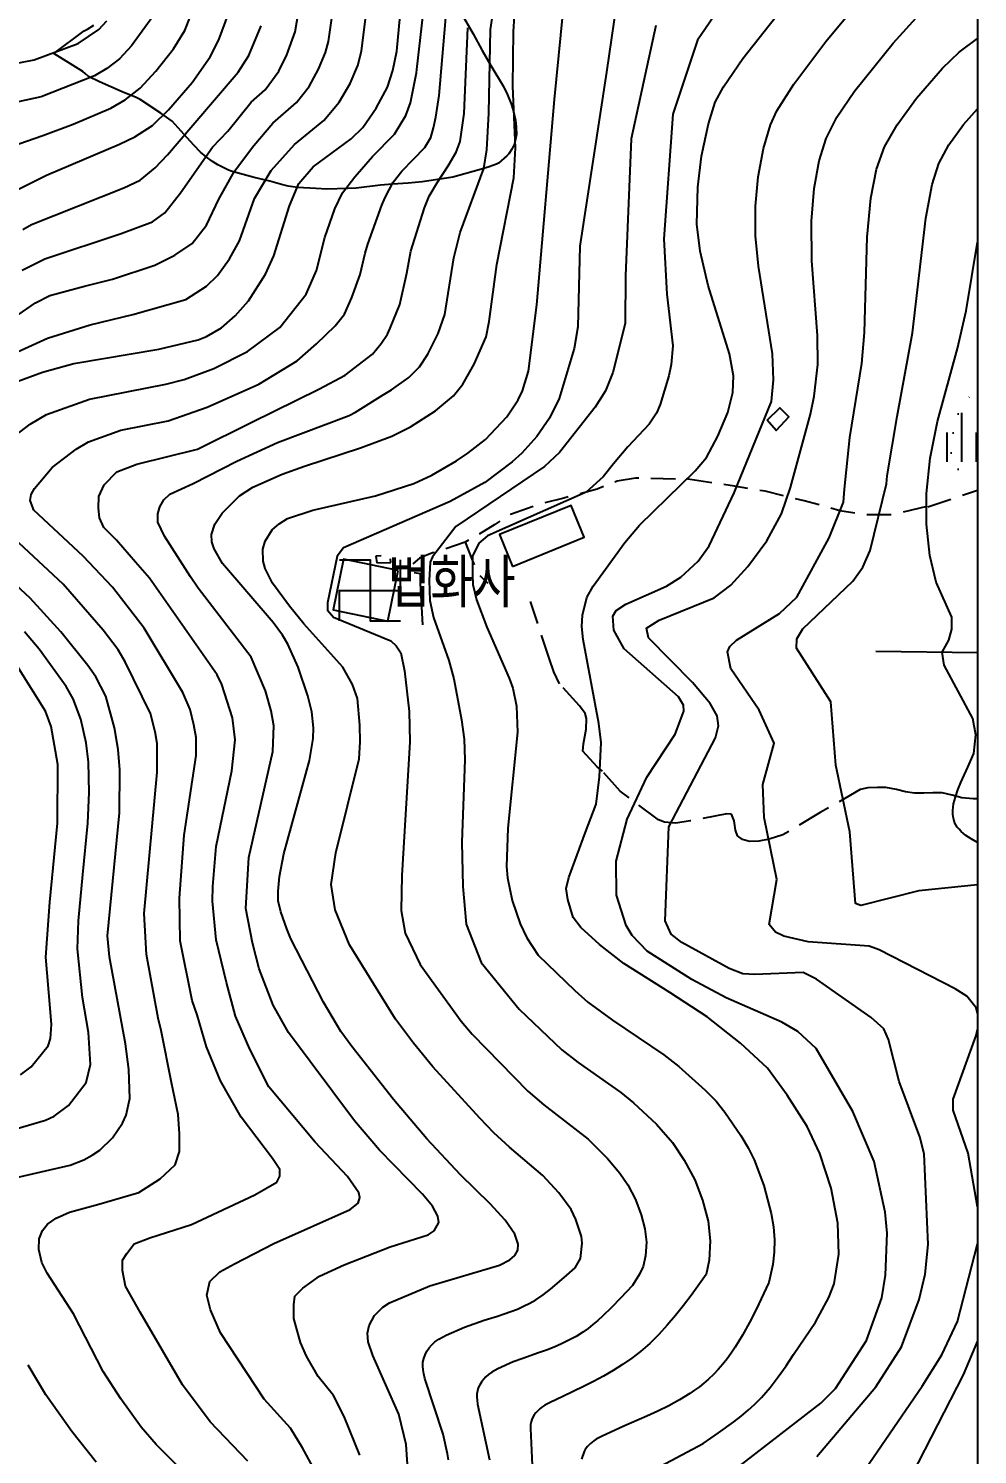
# Model space of a CAD drawing. Extents: x 197794 to 200030, y 561152 to 563931.
# Drawn here: x 199805.6 to 200000, y 562706 to 562998.3 of the extents above; entities that cross this region are included whole.
import ezdxf

# ---------------------------------------------------------------- set-up
doc = ezdxf.new("R2010")
doc.units = 0
doc.linetypes.add('5M2P5', pattern=[7.5, 5, -2.5])
doc.linetypes.add('AM4', pattern=[4, 0, -4])
for name, color, linetype in [('A0023119', 1, '5M2P5'), ('B0014111', 7, 'CONTINUOUS'), ('B0014116', 7, '5M2P5'), ('B0014423', 7, 'CONTINUOUS'), ('D0015212', 3, 'CONTINUOUS'), ('D0025111', 3, 'AM4'), ('E0022112', 5, 'CONTINUOUS'), ('F0017111', 30, 'CONTINUOUS'), ('F0017114', 7, 'CONTINUOUS'), ('F0047224', 7, 'CONTINUOUS'), ('G0037213', 32, 'CONTINUOUS'), ('H0017334', 7, 'CONTINUOUS'), ('H0049140', 7, 'CONTINUOUS')]:
    doc.layers.add(name, color=color, linetype=linetype)
doc.styles.add('NGSW', font='romans.shx', dxfattribs={"bigfont": 'ngsw.shx'})

# ---------------------------------------------------------------- blocks, each defined once
blk = doc.blocks.new('B0014423')
at = {"layer": 'B0014423'}
for points in [[(-6.25, -6.25), (-6.25, 0), (6.25, 0), (6.25, 6.25)], [(-6.25, 6.25), (0, 6.25), (0, -6.25), (6.25, -6.25)]]:
    blk.add_lwpolyline(points, dxfattribs=at)
blk = doc.blocks.new('D0015212')
at = {"layer": 'D0015212'}
for p, q in [((-0.077, -4.058), (-0.077, 5.942)), ((-3.077, -4.058), (-3.077, 1.942)), ((2.923, -4.058), (2.923, 1.942))]:
    blk.add_line(p, q, dxfattribs=at)

msp = doc.modelspace()

# ---------------------------------------------------------------- linework, layer by layer
at = {"layer": 'A0023119', "flags": 128}
for points in [[(199989.61, 562900.36), (199982.53, 562898.63), (199977.06, 562898.65), (199971.79, 562899.48), (199964.47, 562901.52), (199956.51, 562903.49), (199950.23, 562904.5), (199941.14, 562905.91), (199929.9, 562906.18), (199926.15, 562905.52), (199922.07, 562903.92), (199915.22, 562902.07), (199910.64, 562900.93), (199904.29, 562898.7), (199901.13, 562896.68), (199897.66, 562894.54), (199895.02, 562893.01), (199890.34, 562891.39), (199888.32, 562890.82), (199885.66, 562889.79), (199883.61, 562887.96)], [(199989.8, 562900.26), (200000, 562903.72)], [(199895.02, 562893.01), (199896.41, 562889.57), (199897.59, 562886.59), (199899.68, 562884.6)]]:
    msp.add_lwpolyline(points, dxfattribs=at)
at = {"layer": 'A0023119'}
msp.add_lwpolyline([(200000, 562840.391), (199999.149, 562840.388), (199996.78, 562840.615), (199994.802, 562841.158), (199992.781, 562841.623), (199990.841, 562841.677), (199989.04, 562841.565), (199987.074, 562841.558), (199985.228, 562841.848), (199983.4, 562842.322), (199981.205, 562842.725), (199979.509, 562842.745), (199977.56, 562842.694), (199975.988, 562842.321), (199967.754, 562837.597), (199960.105, 562833.015), (199957.32, 562832.139), (199955.207, 562831.729), (199953.319, 562831.705), (199951.831, 562832.075), (199950.858, 562832.858), (199950.426, 562834.028), (199950.139, 562835.88), (199949.601, 562837.25), (199948.622, 562837.343), (199941.119, 562835.882), (199938.218, 562835.443), (199935.858, 562835.609), (199934.623, 562836.12), (199926.77, 562841.982), (199923.154, 562846.103), (199922.084, 562846.973), (199919.153, 562850.17), (199919.296, 562851.692), (199919.792, 562854.727), (199919.88, 562856.921), (199919.64, 562857.934), (199918.428, 562859.468), (199914.356, 562864.007), (199913.184, 562866.476), (199912.221, 562869.243), (199908.446, 562880.872)], dxfattribs=at)
at = {"layer": 'B0014111'}
msp.add_lwpolyline([(199956.928, 562918.054), (199959.534, 562920.595), (199961.324, 562918.706), (199958.754, 562915.956)], close=True, dxfattribs=at)
at = {"layer": 'B0014111', "flags": 128}
for points in [[(199904.71, 562888.06), (199919.42, 562894.06), (199916.75, 562900.59), (199902.05, 562894.6)], [(199881.33, 562887.24), (199870.11, 562889.56), (199867.96, 562879.17), (199879.18, 562876.85)]]:
    msp.add_lwpolyline(points, close=True, dxfattribs=at)
at = {"layer": 'B0014116', "flags": 128}
msp.add_lwpolyline([(199876.75, 562890.18), (199876.91, 562888.81), (199879.82, 562888.9), (199879.63, 562890.31)], close=True, dxfattribs=at)
at = {"layer": 'D0025111', "flags": 128}
msp.add_lwpolyline([(200000, 562907.28), (199997.52, 562907.34), (199994.92, 562908.52), (199994.55, 562911.9), (199995.46, 562918.4), (199999.97, 562925.37), (200000, 562925.37)], dxfattribs=at)
at = {"layer": 'E0022112', "flags": 128}
msp.add_lwpolyline([(199979.16, 562870.69), (200000, 562870.44)], dxfattribs=at)
at = {"layer": 'F0017111'}
for points, elevation in [([(199929.02, 563024.2), (199923.97, 562989.37), (199918.52, 562953.74), (199918.09, 562937.2), (199917.38, 562932.71), (199914.3, 562922.49), (199912.31, 562918.47), (199909.7, 562914.73), (199906.62, 562911.3), (199904.68, 562909.52), (199899.06, 562905.26), (199891.96, 562901.4), (199870.08, 562891.87), (199868.83, 562890.16), (199866.8, 562880.63), (199866.8, 562879.07), (199868.05, 562877.67), (199879.77, 562872.79), (199880.87, 562871.82), (199881.82, 562870.32), (199882.63, 562866.63), (199883.53, 562858.3), (199883.7, 562852.11), (199883.42, 562847.45), (199882.02, 562824.7), (199881.88, 562817.53), (199882.72, 562812.89), (199885.81, 562806.43), (199894.21, 562794.85), (199896.44, 562792.18), (199907.86, 562780.46), (199911.17, 562777.67), (199920.23, 562770.64), (199924.22, 562766.67), (199926.73, 562763.67), (199928.35, 562761.28), (199929.9, 562758.27), (199931.09, 562755.12), (199931.84, 562752.26), (199932.15, 562749.56), (199931.96, 562746.7), (199931.53, 562744.55), (199930.75, 562742.99), (199929.31, 562740.64), (199926.837, 562738.017), (199925.009, 562736.149), (199923.144, 562734.337), (199922.187, 562733.47), (199921.207, 562732.638), (199920.2, 562731.848), (199919.162, 562731.107), (199917.754, 562730.222), (199916.293, 562729.42), (199914.785, 562728.69), (199913.239, 562728.02), (199911.662, 562727.397), (199910.062, 562726.81), (199906.823, 562725.697), (199904.874, 562724.981), (199901.743, 562723.577), (199900.465, 562722.883), (199899.793, 562722.398), (199899.255, 562721.916), (199898.779, 562721.405), (199898.358, 562720.859), (199898, 562720.281), (199897.719, 562719.675), (199897.527, 562719.049), (199897.428, 562718.409), (199897.412, 562717.764), (199897.459, 562717.115), (199897.579, 562716.327), (199899.992, 562704.892)], 265), ([(199956.8, 563016.63), (199942.66, 562995.93), (199937.61, 562980.79), (199935.76, 562955.21), (199936.37, 562943.89), (199937.55, 562933.26), (199937.21, 562929.48), (199936.73, 562927.14), (199935, 562921.27), (199934.25, 562919.49), (199932.76, 562917.23), (199928.36, 562912.61), (199925.43, 562909.13), (199923.3, 562906.41), (199919.81, 562903.32), (199899.62, 562894.33), (199897.81, 562892.84), (199896.52, 562890.19), (199896.52, 562886.42), (199896.57, 562884.35), (199897.35, 562881.19), (199899.45, 562875.61), (199904.06, 562865.15), (199904.79, 562863.1), (199905.56, 562859.44), (199905.77, 562854.11), (199903.76, 562834.41), (199903.49, 562826.56), (199903.69, 562824.25), (199904.65, 562819.59), (199906.31, 562814.8), (199907.67, 562811.94), (199910, 562808.39), (199917.49, 562801.14), (199920.16, 562798.72), (199925.24, 562795.01), (199935.74, 562787.94), (199938.78, 562785.57), (199944.22, 562780.72), (199946.43, 562778.42), (199948.25, 562776.18), (199951.5, 562771.41), (199953, 562768.87), (199954.23, 562766.42), (199956.26, 562761.15), (199957.76, 562755.44), (199958.19, 562752.65), (199958.38, 562750.02), (199958.33, 562747.48), (199958.07, 562744.92), (199957.26, 562741.24), (199954.671, 562735.756), (199953.312, 562733.08), (199951.878, 562730.486), (199951.124, 562729.227), (199950.342, 562727.998), (199949.528, 562726.802), (199948.679, 562725.644), (199947.791, 562724.526), (199946.863, 562723.451), (199945.89, 562722.423), (199944.869, 562721.445), (199943.962, 562720.655), (199943.021, 562719.902), (199942.048, 562719.182), (199941.044, 562718.494), (199938.958, 562717.202), (199936.779, 562716.007), (199934.527, 562714.889), (199932.22, 562713.829), (199927.513, 562711.807), (199923.092, 562709.782), (199921.901, 562709.15), (199921.415, 562708.817), (199920.683, 562708.227), (199920.375, 562707.935), (199920.095, 562707.634), (199919.847, 562707.323), (199919.633, 562706.998), (199919.442, 562706.612), (199918.895, 562705.066)], 255), ([(199891.599, 562704.88), (199891.438, 562706.129), (199890.531, 562710.159), (199886.793, 562721.561), (199886.537, 562722.524), (199886.392, 562723.322), (199886.329, 562724.12), (199886.373, 562724.918), (199886.536, 562725.702), (199886.819, 562726.46), (199887.203, 562727.181), (199887.671, 562727.86), (199888.212, 562728.492), (199888.835, 562729.084), (199889.621, 562729.672), (199891.134, 562730.496), (199894.862, 562732.129), (199898.924, 562733.542), (199901.682, 562734.381), (199904.393, 562735.3), (199905.717, 562735.816), (199907.012, 562736.382), (199908.272, 562737.008), (199909.492, 562737.706), (199911.024, 562738.733), (199912.495, 562739.865), (199915.34, 562742.302), (199917.55, 562744.25), (199918.67, 562746.21), (199919.03, 562749.32), (199918.88, 562750.67), (199917.73, 562754.2), (199916.78, 562756.22), (199914.21, 562759.64), (199910.96, 562763.18), (199904.14, 562769.01), (199900.91, 562771.97), (199898, 562774.93), (199888.37, 562785.47), (199884.43, 562790.36), (199880.75, 562795.28), (199879.86, 562796.69), (199871.33, 562810.5), (199868.38, 562817.67), (199867.54, 562822.87), (199868.52, 562829.38), (199873.28, 562848.59), (199873.53, 562852.11), (199873.46, 562855.51), (199872.95, 562861.02), (199871.97, 562863.85), (199869.93, 562867.38), (199861.99, 562876.33), (199859.03, 562879.89), (199855.55, 562884.63), (199854.05, 562887.62), (199853.61, 562889.17), (199853.56, 562891.59), (199854.03, 562893.22), (199855.48, 562895.55), (199856.9, 562896.83), (199858.64, 562897.87), (199863.78, 562899.57), (199876.66, 562902.53), (199884.51, 562905.08), (199888.21, 562906.79), (199893.23, 562909.72), (199895.6, 562911.27), (199899.17, 562914.09), (199903.55, 562918.73), (199905.87, 562922.19), (199906.77, 562924.04), (199908.01, 562928.08), (199909.69, 562941.72), (199913.36, 562983.82), (199916.39, 563015.12)], 270), ([(199951.062, 562703.478), (199967.922, 562716.488), (199970.894, 562719.542), (199977.235, 562729.357), (199980.404, 562738.101), (199981.155, 562742.775), (199981.494, 562751.391), (199981.081, 562755.71), (199978.84, 562766.065), (199974.459, 562776.315), (199966.916, 562789.207), (199963.161, 562792.744), (199959.883, 562794.653), (199948.533, 562799.637), (199941.483, 562803.393), (199932.306, 562809.182), (199929.256, 562812.372), (199928.011, 562814.429), (199926.026, 562820.659), (199925.935, 562827.632), (199928.238, 562836.242), (199932.284, 562844.885), (199938.048, 562853.669), (199939.809, 562858.422), (199939.756, 562859.633), (199938.739, 562861.35), (199927.59, 562871.148), (199925.5, 562874.99), (199925.275, 562877.837), (199925.973, 562878.997), (199927.957, 562880.313), (199936.272, 562884.045), (199939.25, 562885.897), (199942.794, 562889.155), (199945.017, 562892.272), (199950.152, 562903.164), (199957.78, 562921.91), (199958.19, 562926.3), (199958.01, 562931.64), (199955.14, 562949.6), (199954.51, 562955.82), (199954.5, 562961.93), (199955.06, 562967.96), (199956.14, 562973.75), (199957.57, 562978.63), (199958.88, 562981.5), (199962.34, 562986.95), (199968.94, 562995.68), (199981.77, 563011.22)], 245), ([(199873.44, 562705.88), (199870.23, 562713.82), (199868.02, 562718.09), (199864.93, 562722.01), (199862.5, 562726.15), (199861.32, 562728.93), (199859.94, 562733.9), (199859.94, 562736.68), (199860.11, 562738.48), (199861.75, 562740.12), (199865.19, 562742.58), (199870.26, 562744.87), (199879.68, 562748.58), (199887.46, 562751.05), (199888.7, 562751.86), (199889.65, 562753.57), (199889.41, 562754.89), (199888.33, 562756.88), (199886.31, 562759.36), (199877.45, 562768.39), (199872.37, 562774.38), (199858.8, 562792.52), (199855.69, 562798.11), (199852.81, 562805.55), (199851.43, 562810.91), (199850.07, 562817.96), (199850.67, 562828.39), (199855.63, 562850.12), (199855.82, 562855.39), (199855.3, 562858.46), (199854.1, 562862.55), (199851.17, 562869.44), (199840.31, 562883.63), (199838.77, 562885.95), (199833.42, 562894.28), (199832.06, 562897.15), (199832.06, 562898.87), (199832.49, 562900.3), (199833.28, 562901.73), (199834.5, 562902.88), (199839.3, 562905.1), (199848.21, 562909.66), (199856.56, 562913.46), (199871.29, 562919.04), (199872.59, 562919.68), (199878.22, 562923.25), (199879.95, 562924.26), (199883.47, 562926.81), (199885.69, 562929), (199887.41, 562931.58), (199889.48, 562935.83), (199890.85, 562939.69), (199892.69, 562951.35), (199894.02, 562956.55), (199898.84, 562969.62), (199899.49, 562973.5), (199899.89, 562981), (199900.23, 562998.11), (199901.92, 563009.51)], 280), ([(199799.35, 562912.26), (199805.89, 562917.21), (199809.21, 562919.19), (199818.07, 562922.37), (199833.66, 562925.41), (199837.42, 562926.41), (199843.51, 562928.65), (199850.42, 562932.1), (199857.02, 562937.02), (199862.46, 562943.89), (199864.57, 562948.72), (199866.25, 562955.47), (199868.3, 562961.4), (199869.87, 562964.64), (199872.41, 562967.93), (199876.05, 562972.12), (199880.58, 562976.71), (199882.88, 562980.49), (199883.82, 562983.13), (199885.06, 562989.24), (199885.14, 562989.93), (199886.91, 563005.52)], 295), ([(199800.13, 562930.65), (199809.45, 562934.83), (199818.17, 562937.61), (199826.93, 562939.74), (199837.78, 562942.8), (199842.04, 562945.51), (199844.25, 562947.73), (199846.75, 562951.14), (199848.81, 562954.81), (199851.83, 562963.5), (199855.28, 562969.26), (199860.06, 562974.58), (199866.04, 562979.46), (199869.24, 562983.24), (199871.47, 562987.09), (199873.05, 562990.74), (199873.82, 562993.7), (199875.32, 563005.84)], 305), ([(199803.42, 562939.64), (199807.02, 562942.14), (199809.91, 562943.63), (199817.02, 562945.5), (199822.77, 562946.97), (199831.44, 562949.8), (199835.51, 562951.85), (199839.12, 562954.3), (199842, 562958.02), (199844.55, 562963.34), (199847.74, 562969.08), (199851.72, 562974.33), (199855.63, 562978.91), (199860.44, 562983.17), (199863.06, 562986.44), (199864.99, 562990.02), (199866.44, 562993.45), (199867.01, 562995.68), (199868.52, 563006.23)], 310), ([(199803.54, 562974.69), (199808.49, 562976.4), (199814.72, 562978.73), (199822.42, 562982.02), (199825.38, 562983.73), (199828.4, 562986.11), (199831.66, 562989.62), (199835.26, 562994.18), (199837.62, 562997.91), (199840.77, 563006.11)], 330), ([(199804.24, 562948.81), (199808.89, 562951.15), (199824.53, 562956.3), (199830.98, 562958.71), (199833.51, 562960.58), (199836.71, 562964.63), (199843.24, 562974), (199846.38, 562977.31), (199851.2, 562983.23), (199854.07, 562985.8), (199856.88, 562989.63), (199858.51, 562992.95), (199860.21, 562997.65), (199861.73, 563006.63)], 315), ([(199831.59, 563001.54), (199826.64, 562994.77), (199824.19, 562992.14), (199821.61, 562990.15), (199819.08, 562988.66), (199808.15, 562984.31), (199801.89, 562982.96)], 335), ([(199850.5, 562704.65), (199842.8, 562712.71), (199837.14, 562720.3), (199828.44, 562735.19), (199825.4, 562740.52), (199824.79, 562743.71), (199824.79, 562745.84), (199825.7, 562747.21), (199827.23, 562749.19), (199830.42, 562750.41), (199838.95, 562753.15), (199851.9, 562759.24), (199856.47, 562761.83), (199857.08, 562763.05), (199857.08, 562764.42), (199855.56, 562766.65), (199849.16, 562775.13), (199844.9, 562782.59), (199842, 562789.6), (199840.08, 562796.11), (199839.12, 562799.1), (199836.61, 562811.29), (199836.47, 562820.06), (199837.42, 562832.98), (199839.88, 562849.28), (199839.89, 562852.96), (199839.44, 562855.6), (199838.65, 562858.75), (199837.19, 562862.2), (199829.25, 562875.41), (199822.77, 562883.83), (199816.77, 562890.17), (199806.63, 562899.63), (199805.9, 562901.61), (199806.07, 562902.81), (199806.77, 562904.04), (199810.43, 562908.32), (199815.35, 562912.1), (199817.85, 562913.58), (199824.49, 562915.97), (199834.16, 562917.9), (199842.15, 562920.7), (199852.73, 562925.41), (199860.59, 562930.22), (199864.57, 562933.68), (199868.36, 562937.41), (199870.29, 562939.78), (199871.82, 562943.21), (199873.54, 562947.9), (199874.56, 562952.31), (199875.06, 562954.1), (199877.98, 562962.13), (199878.63, 562963.67), (199880.28, 562966.87), (199882.07, 562969.08), (199884.46, 562971.54), (199886.78, 562973.98), (199887.97, 562975.99), (199888.52, 562977.97), (199889.04, 562980.18), (199889.72, 562984.63), (199891.28, 563002.98)], 290), ([(199967.072, 562705.602), (199979.186, 562719.904), (199984.401, 562728.074), (199988.032, 562737.769), (199989.261, 562742.963), (199989.915, 562749.019), (199989.104, 562767.612), (199988.207, 562771.098), (199983.97, 562782.485), (199981.781, 562791.055), (199980.782, 562793.257), (199978.231, 562795.605), (199967.049, 562803.479), (199964.296, 562804.843), (199954.368, 562804.406), (199951.907, 562804.562), (199949.109, 562805.639), (199939.416, 562810.962), (199937.242, 562812.681), (199936.008, 562815.413), (199936.751, 562834.684), (199946.353, 562852.916), (199946.945, 562855.371), (199946.664, 562857.446), (199945.202, 562859.948), (199941.635, 562864.245), (199932.614, 562873.455), (199932.206, 562875.416), (199934.756, 562877.054), (199946.056, 562881.628), (199949.455, 562884.236), (199952.981, 562888.045), (199956.851, 562893.315), (199959.852, 562898.871), (199961.672, 562904.214), (199965.786, 562919.28), (199966.53, 562922.98), (199967.28, 562929.48), (199967.25, 562935.39), (199966.07, 562950.74), (199966, 562958.82), (199966.57, 562965.57), (199967.59, 562971.19), (199969.02, 562975.83), (199971.19, 562980.14), (199974.83, 562985.51), (199982.7, 562995.34), (199988.14, 563001.3)], 240), ([(199798.24, 562990.31), (199806.68, 562991.93), (199815.75, 562995.3), (199819.99, 562998.16), (199821.62, 562999.91)], 340), ([(199804.39, 562957.11), (199806.18, 562958.19), (199825.1, 562965.68), (199828.45, 562967.27), (199831.51, 562969.79), (199834.04, 562972.43), (199839.23, 562978.51), (199848.54, 562989.38), (199850.7, 562992.83), (199853.22, 562998.88)], 320), ([(199864.21, 562702.7), (199861.68, 562707.36), (199859.26, 562711.37), (199853.86, 562717.36), (199844.91, 562730.91), (199842.83, 562735.68), (199842.08, 562738.66), (199842.68, 562741.49), (199844.76, 562743.42), (199847.75, 562745.06), (199855.79, 562749.24), (199871.44, 562756.21), (199873.12, 562757.51), (199873.44, 562758.66), (199873.26, 562759.65), (199870.93, 562763.01), (199864.31, 562770.02), (199854.8, 562781.39), (199850.92, 562789.13), (199847.95, 562795.85), (199846.13, 562802.76), (199844.02, 562811.5), (199843.25, 562819.45), (199843.29, 562822.43), (199844.04, 562830.68), (199847.24, 562846.19), (199847.92, 562852.54), (199847.37, 562857.03), (199845.15, 562863.83), (199844.18, 562865.82), (199830.35, 562885.65), (199827.46, 562888.94), (199823.59, 562893.44), (199820.99, 562896.04), (199820.12, 562898.01), (199819.88, 562899.99), (199819.96, 562902.43), (199821.07, 562904.8), (199823.67, 562907.49), (199827.78, 562909.06), (199840.18, 562912.14), (199851.31, 562917.67), (199865.04, 562924.44), (199870.46, 562927.26), (199876.07, 562931.6), (199877.8, 562933.74), (199879.09, 562935.68), (199879.69, 562936.93), (199881.66, 562941.77), (199883.07, 562948.21), (199883.87, 562952.72), (199886.69, 562961.55), (199887.67, 562964), (199889.38, 562966.82), (199891.54, 562970.2), (199893.2, 562973.02), (199893.97, 562975.18), (199894.8, 562980.91), (199895.56, 562998.48)], 285), ([(199934.07, 562998.96), (199929.02, 562975.74), (199927.86, 562947.63), (199927.83, 562937.87), (199925.27, 562927.8), (199923.77, 562924.07), (199921.69, 562920.71), (199914.39, 562911.41), (199911.27, 562908.58), (199893.13, 562896.27), (199888.32, 562890), (199887.85, 562888.97), (199887.63, 562885.18), (199887.79, 562881.09), (199888.57, 562877.62), (199891.65, 562868.78), (199892.7, 562865.03), (199894.29, 562856.63), (199894.8, 562852.65), (199894.98, 562848.43), (199894.36, 562831.55), (199894.53, 562822.45), (199895.23, 562814.72), (199898.33, 562806.85), (199906.11, 562797.33), (199914.82, 562788.94), (199918.2, 562786.34), (199926.94, 562780.19), (199929.5, 562778.1), (199934.22, 562773.7), (199937.49, 562769.93), (199939.93, 562766.35), (199942.06, 562762.34), (199943.68, 562758.14), (199944.8, 562753.85), (199945.26, 562749.79), (199945.02, 562745.81), (199944.39, 562742.9), (199941.312, 562738.614), (199939.738, 562736.513), (199938.121, 562734.462), (199936.449, 562732.479), (199934.706, 562730.58), (199932.879, 562728.781), (199931.93, 562727.925), (199930.954, 562727.101), (199929.159, 562725.72), (199927.286, 562724.432), (199925.347, 562723.223), (199923.354, 562722.08), (199921.316, 562720.989), (199919.245, 562719.939), (199915.048, 562717.904), (199912.416, 562716.691), (199911.337, 562716.112), (199910.771, 562715.728), (199910.315, 562715.356), (199909.903, 562714.967), (199909.528, 562714.554), (199909.194, 562714.12), (199908.912, 562713.667), (199908.69, 562713.199), (199908.532, 562712.715), (199908.437, 562712.156), (199908.396, 562711.317), (199908.897, 562700.805)], 260), ([(200000, 562796.386), (199999.745, 562797.55), (199997.808, 562799.957), (199995.456, 562801.488), (199979.836, 562809.463), (199977.802, 562810.246), (199965.333, 562811.102), (199960.325, 562812.258), (199958.603, 562813.079), (199957.345, 562814.686), (199958.916, 562823.883), (199956.318, 562836.586), (199956.047, 562843.332), (199958.315, 562851.862), (199955.268, 562858.592), (199949.486, 562867.088), (199948.814, 562870.579), (199949.261, 562871.67), (199950.615, 562872.925), (199959.457, 562878.422), (199962.969, 562881.74), (199969.638, 562893.952), (199972.544, 562901.207), (199972.769, 562903.909), (199973.85, 562914.52), (199976.34, 562929.67), (199976.86, 562936.03), (199977.38, 562955.55), (199978.15, 562963.58), (199979.33, 562969.48), (199980.97, 562974.09), (199983.52, 562978.62), (199987.52, 562984.08), (199992.86, 562990.25), (199996.25, 562993.5), (200000, 562996.31)], 235), ([(200000, 562822.821), (199987.971, 562821.549), (199976.089, 562818.549), (199975.006, 562818.982), (199973.866, 562833.668), (199970.958, 562847.327), (199969.97, 562860.28), (199962.887, 562871.322), (199962.995, 562873.212), (199964.238, 562875.276), (199974.44, 562885.033), (199976.516, 562887.936), (199978.036, 562891.315), (199981.368, 562904.967), (199981.49, 562906.66), (199983.56, 562918.83), (199986.66, 562935.94), (199989.41, 562959.44), (199990.69, 562966.39), (199992.07, 562970.64), (199994.1, 562974.49), (199997.15, 562978.69), (200000, 562981.88)], 230), ([(199841.74, 562697.93), (199831.74, 562708.06), (199828.67, 562711.6), (199824.46, 562717.38), (199820.86, 562722.99), (199814.78, 562734.82), (199809.4, 562743.17), (199808.26, 562745.35), (199807.67, 562748.04), (199807.75, 562750.24), (199808.45, 562751.95), (199809.46, 562753.21), (199811.24, 562754.42), (199813.96, 562755.71), (199819.99, 562757.34), (199828.14, 562759.74), (199832.56, 562762.48), (199835.6, 562765.37), (199836.52, 562768.11), (199836.52, 562771.76), (199836.21, 562775.72), (199834.84, 562782.27), (199832.71, 562792.89), (199832.11, 562795.44), (199829.74, 562808.5), (199829.23, 562816.93), (199831.9, 562845.91), (199831.92, 562851.75), (199831.51, 562854.17), (199830.52, 562857.92), (199825.38, 562868.5), (199823.9, 562870.99), (199820.86, 562875.01), (199812.64, 562884.4), (199794.49, 562901.31)], 295), ([(199795.49, 562770.61), (199809.01, 562774.55), (199810.82, 562775.35), (199813.78, 562777.57), (199817.39, 562782.28), (199818.23, 562785.92), (199817.87, 562792.53), (199816.65, 562799.72), (199815.61, 562809.67), (199815.82, 562815.42), (199816.69, 562824.92), (199817.68, 562835.46), (199817.96, 562841.69), (199817.84, 562847.96), (199817.34, 562851.89), (199816.26, 562856.75), (199814.73, 562860.93), (199813.25, 562863.43), (199807.74, 562871.11), (199804.73, 562874.65)], 305), ([(199803.88, 562783.81), (199806.1, 562785.48), (199809.61, 562789.79), (199810.08, 562791.31), (199810.25, 562794.12), (199809.97, 562797.48), (199809.08, 562807.96), (199809.93, 562819.25), (199811.48, 562835.4), (199811.56, 562847.49), (199810.2, 562855.28), (199809.05, 562858.41), (199803.28, 562867.53)], 310), ([(200000, 562756.763), (199998.11, 562767.745), (199995.02, 562776.609), (199995.028, 562778.854), (199999.742, 562791.912), (200000, 562793.13)], 235), ([(200000, 562655.751), (199999.787, 562655.994), (199995.399, 562663.309), (199993.963, 562669.787), (199993.844, 562679.452), (199992.705, 562681.687), (199991.032, 562683.517), (199989.275, 562684.521), (199976.968, 562687.109), (199973.352, 562688.401), (199971.626, 562689.908), (199971.209, 562691), (199971.998, 562695.689), (199988.678, 562719.981), (199992.676, 562726.407), (199995.924, 562733.231), (200000, 562749.173)], 235), ([(200000, 562729.3), (199997.078, 562722.348), (199986.545, 562701.828), (199986.082, 562698.182), (199987.64, 562696.293), (199989.584, 562695.415), (199993.644, 562694.709), (200000, 562694.383)], 230)]:
    msp.add_lwpolyline(points, dxfattribs=dict(at, elevation=elevation))
at = {"layer": 'F0017114'}
for points, elevation in [([(199801.94, 562925.51), (199808.43, 562927.86), (199814.86, 562929.67), (199832.26, 562932.64), (199840.31, 562934.51), (199842.04, 562935.19), (199845.1, 562937.01), (199847.9, 562939.47), (199850.64, 562942.55), (199854.14, 562947.99), (199855.81, 562951.73), (199859.06, 562961.96), (199860.95, 562966.56), (199863.9, 562969.96), (199871.64, 562975.76), (199874.05, 562978.07), (199876.79, 562982.02), (199879.09, 562986.31), (199880.23, 562989.73), (199881.01, 562993.73), (199882.12, 563005.44)], 300), ([(199802.99, 562965.12), (199809.21, 562968.27), (199824.17, 562974.61), (199827.32, 562976.13), (199830.95, 562978.49), (199834.25, 562981.69), (199839.1, 562987.25), (199842.79, 562992.54), (199844.52, 562996.03), (199846.6, 563001.59)], 325), ([(199930.687, 562701.287), (199943.79, 562708.268), (199946.962, 562710.434), (199950.058, 562712.674), (199951.554, 562713.845), (199953.002, 562715.063), (199954.394, 562716.336), (199955.718, 562717.675), (199956.632, 562718.689), (199957.511, 562719.737), (199959.184, 562721.916), (199960.777, 562724.174), (199962.33, 562726.47), (199966.8, 562733.15), (199969.57, 562738.19), (199970.67, 562740.98), (199971.57, 562747.08), (199971.42, 562753.44), (199970.03, 562760.61), (199967.67, 562767.73), (199965.12, 562773.25), (199961.02, 562779.69), (199956.99, 562785.19), (199951.47, 562790.32), (199944.64, 562795.74), (199936.99, 562800.71), (199927.55, 562806.65), (199922.53, 562810.55), (199918.72, 562814.07), (199917.17, 562816.06), (199916.09, 562819.76), (199915.74, 562822.05), (199916.24, 562824.27), (199919.66, 562833.57), (199921.86, 562839.35), (199922.55, 562844.92), (199922.91, 562851.95), (199922.41, 562855.88), (199919.18, 562873.11), (199918.94, 562875.75), (199919.05, 562878.07), (199919.97, 562881.67), (199921.25, 562884.03), (199927.77, 562892.99), (199930.74, 562896.5), (199942.16, 562907.68), (199944.48, 562910.4), (199946.82, 562914.77), (199948.84, 562919.64), (199949.9, 562923.7), (199950, 562927.17), (199949.21, 562931.64), (199944.8, 562945.67), (199943.18, 562952.7), (199942.51, 562958.23), (199942.72, 562965.79), (199943.45, 562972.2), (199944.88, 562978.81), (199946.26, 562983.25), (199947.98, 562986.41), (199951.9, 562992.18), (199959.65, 563001.95)], 250), ([(199883.36, 562701.96), (199882.95, 562708.07), (199881.45, 562714.27), (199876.11, 562726.31), (199875.18, 562729.08), (199875.03, 562730.85), (199875.35, 562732.44), (199876.48, 562734.5), (199878.18, 562736.18), (199879.52, 562737.12), (199887.81, 562740.61), (199902.09, 562744.78), (199904.17, 562745.88), (199905.18, 562746.79), (199905.8, 562747.86), (199905.92, 562749.09), (199905.21, 562751.16), (199903.2, 562754.06), (199900.17, 562757.36), (199894.04, 562763.31), (199887.18, 562770.7), (199880.31, 562778.75), (199871.78, 562789.62), (199869.58, 562792.69), (199866.02, 562798.7), (199859.32, 562811.71), (199858.47, 562813.79), (199857.26, 562817.28), (199856.73, 562819.5), (199856.73, 562821.46), (199857, 562824.49), (199857.84, 562829.14), (199863.16, 562848.29), (199863.85, 562852.79), (199863.93, 562854.95), (199863.64, 562858.26), (199862.81, 562861.51), (199860.84, 562867.4), (199858.71, 562872.11), (199857.61, 562874), (199855.66, 562876.59), (199845.29, 562888.68), (199843.58, 562891.67), (199843.13, 562893.13), (199843.06, 562894.59), (199843.75, 562896.76), (199845.24, 562898.96), (199848.82, 562902.56), (199851.55, 562904.34), (199857.53, 562906.96), (199862.1, 562908.64), (199873.6, 562912.36), (199879.99, 562914.75), (199883.82, 562916.68), (199888.98, 562919.97), (199892.61, 562923.06), (199894.55, 562925.44), (199896.9, 562929.53), (199899.3, 562935.11), (199899.93, 562938.25), (199901.5, 562949.98), (199905.03, 562967.71), (199905.35, 562973.86), (199904.8, 562986.55), (199904.9, 562997.74), (199905.13, 563000.86)], 275), ([(200000, 562831.482), (199998.739, 562832.185), (199997.613, 562832.933), (199997.109, 562833.33), (199996.648, 562833.743), (199996.235, 562834.175), (199995.874, 562834.628), (199995.57, 562835.102), (199995.325, 562835.599), (199995.13, 562836.165), (199995.006, 562836.758), (199994.947, 562837.376), (199994.949, 562838.018), (199995.008, 562838.682), (199995.118, 562839.366), (199995.474, 562840.786), (199995.98, 562842.264), (199996.598, 562843.786), (199998.023, 562846.903), (199999.24, 562849.74), (199999.69, 562853.54), (199999.02, 562856.88), (199993.21, 562867.82), (199992.77, 562870.49), (199994.11, 562872.95), (199994.78, 562875.18), (199994.78, 562877.63), (199991.52, 562884.87), (199990.25, 562890.33), (199989.56, 562896.74), (199989.56, 562903.03), (199990.33, 562910.24), (199991.83, 562917.81), (199995.9, 562932.71), (199997.68, 562940.44), (200000, 562954.54)], 225), ([(199800.43, 562762.19), (199814.06, 562765.33), (199816.92, 562766.43), (199818.59, 562767.34), (199820.14, 562768.41), (199822.77, 562770.93), (199824.8, 562773.94), (199825.54, 562775.59), (199826.35, 562779), (199826.12, 562784.95), (199825.42, 562790.2), (199822.13, 562808.06), (199821.74, 562812.36), (199824.17, 562837.57), (199824.29, 562846.35), (199823.95, 562850.54), (199823.2, 562854.96), (199821.43, 562861.5), (199819.38, 562865.4), (199817.73, 562867.74), (199812.2, 562874.69), (199805.88, 562881.53), (199792.55, 562893.88)], 300), ([(199819.41, 562704.45), (199814.46, 562710.71), (199809.1, 562718.2), (199805.5, 562724.29)], 300)]:
    msp.add_lwpolyline(points, dxfattribs=dict(at, elevation=elevation))
at = {"layer": 'F0047224', "flags": 128}
msp.add_lwpolyline([(199886.36, 562876.07), (199885.905, 562884.558), (199885.848, 562886.539), (199884.591, 562886.745)], dxfattribs=at)
at = {"layer": 'G0037213', "flags": 128}
msp.add_lwpolyline([(199894.164, 563001.648), (199896.68, 562997.239), (199898.499, 562993.846), (199900.295, 562990.73), (199902.852, 562986.428), (199903.679, 562984.758), (199904.459, 562982.934), (199904.861, 562981.612), (199905.322, 562979.523), (199905.476, 562978.088), (199905.524, 562976.648), (199905.418, 562975.981), (199905.106, 562974.724), (199904.581, 562973.637), (199903.944, 562972.645), (199903.536, 562972.232), (199901.884, 562970.744), (199901.424, 562970.52), (199899.972, 562969.988), (199897.895, 562969.35), (199892.518, 562967.854), (199891.207, 562967.665), (199886.214, 562966.937), (199883.357, 562966.664), (199880.105, 562966.456), (199877.697, 562966.196), (199872.662, 562965.592), (199871.015, 562965.52), (199866.712, 562965.436), (199864.416, 562965.518), (199860.65, 562965.782), (199858.778, 562966.059), (199857.385, 562966.377), (199855.006, 562967.026), (199851.795, 562967.78), (199847.296, 562969.012), (199846.564, 562969.33), (199844.356, 562970.422), (199843.258, 562971.082), (199841.93, 562972.05), (199840.82, 562973.018), (199839.402, 562974.428), (199838.08, 562975.95), (199834.991, 562979.331), (199834.306, 562979.85), (199832.641, 562980.983), (199828.438, 562983.809), (199827.646, 562984.175), (199824.754, 562985.396), (199820.119, 562987.389), (199817.84, 562988.527), (199817.144, 562989.129), (199816.665, 562989.501), (199810.726, 562993.223), (199816.987, 562997.889), (199817.66, 562998.243), (199818.911, 562999.023)], dxfattribs=at)
at = {"layer": 'H0017334', "flags": 128}
msp.add_lwpolyline([(197794.53, 563927.44), (200000, 563927.14), (200000, 561152.39), (197793.79, 561152.69)], close=True, dxfattribs=at)

# ---------------------------------------------------------------- block references
at = {"layer": 'B0014423'}
msp.add_blockref('B0014423', (199875.53, 562883.151), dxfattribs=at)
at = {"layer": 'D0015212'}
msp.add_blockref('D0015212', (199996.871, 562913.587), dxfattribs=at)

# ---------------------------------------------------------------- texts
at = {"layer": 'H0049140', "style": 'NGSW'}
msp.add_text('법화사', height=10, dxfattribs=at).set_placement((199879.161, 562879.626))

doc.saveas('drawing.dxf')
